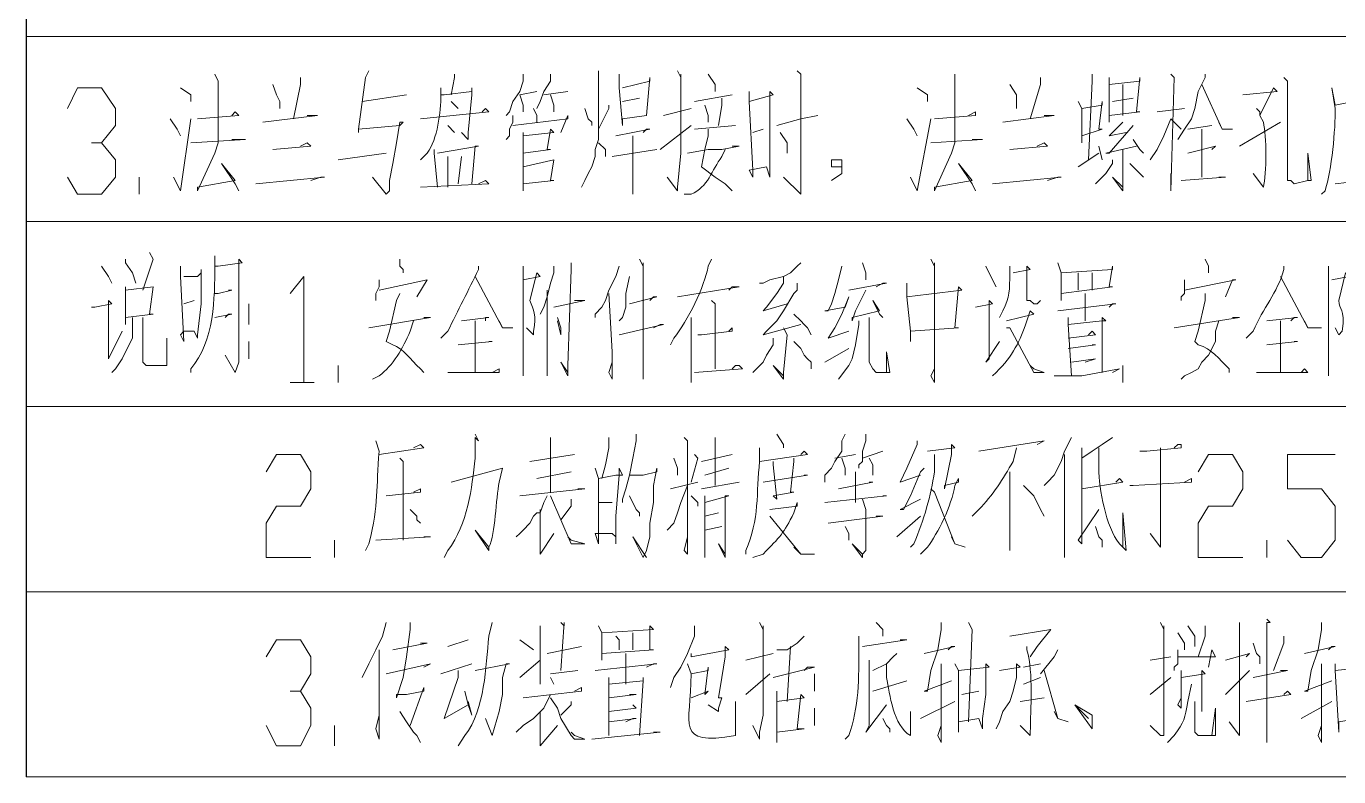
# Model space of a CAD drawing. Header units: millimetres. Extents: x 1435 to 2259, y 1083 to 2249.
# Drawn here: x 2074.3 to 2143.3, y 1760.5 to 1800 of the extents above; entities that cross this region are included whole.
import ezdxf

# ---------------------------------------------------------------- set-up
doc = ezdxf.new("R2010")
doc.units = ezdxf.units.MM
doc.layers.add('1', color=7, linetype='Continuous')

msp = doc.modelspace()

# ---------------------------------------------------------------- linework, layer by layer
at = {"layer": '1', "color": 0, "lineweight": 25}
msp.add_lwpolyline([(2240.665, 1828.579), (2240.665, 2230.699), (2074.345, 2230.699), (2074.345, 1760.539)], dxfattribs=at)
at = {"layer": '1', "color": 0, "lineweight": 9}
for points in [[(2240.665, 1799.419), (2074.345, 1799.419)], [(2084.245, 1797.439), (2084.425, 1797.079), (2084.425, 1793.839), (2084.245, 1793.299), (2083.345, 1791.319), (2083.345, 1791.499), (2085.325, 1791.859), (2084.605, 1792.759), (2085.325, 1791.679), (2085.505, 1791.319)], [(2092.345, 1797.619), (2092.165, 1797.259), (2091.805, 1794.559), (2091.805, 1794.379), (2091.805, 1794.559), (2093.965, 1794.739), (2094.145, 1794.919), (2093.965, 1794.919), (2093.785, 1793.839), (2093.605, 1792.759), (2093.425, 1791.859), (2093.425, 1791.319), (2093.245, 1791.139), (2092.525, 1792.039), (2093.245, 1791.139)], [(2096.845, 1797.439), (2096.845, 1797.259), (2096.665, 1796.359)], [(2100.445, 1797.439), (2100.445, 1797.079), (2100.265, 1796.539), (2099.905, 1795.999), (2099.905, 1795.999), (2099.725, 1795.459), (2099.545, 1795.279)], [(2101.885, 1797.439), (2101.885, 1797.079), (2101.525, 1796.539), (2101.345, 1795.999), (2101.165, 1795.639)], [(2104.405, 1797.619), (2104.405, 1797.259), (2104.405, 1797.079), (2104.405, 1794.919), (2104.405, 1794.379), (2104.405, 1794.019), (2104.225, 1793.479), (2104.225, 1793.119), (2104.045, 1792.579), (2103.865, 1792.219), (2103.685, 1791.859), (2103.505, 1791.499)], [(2105.485, 1797.439), (2105.485, 1796.719), (2105.665, 1794.739), (2105.665, 1795.099), (2106.925, 1795.279), (2106.925, 1795.279), (2107.105, 1797.259), (2107.105, 1797.079), (2105.665, 1796.719)], [(2108.545, 1797.619), (2108.725, 1797.259), (2108.725, 1797.439), (2108.725, 1793.299), (2108.545, 1791.499), (2108.545, 1791.319), (2108.005, 1792.039), (2108.545, 1791.319)], [(2110.165, 1797.439), (2110.525, 1796.899), (2110.525, 1796.539)], [(2114.845, 1797.619), (2115.025, 1797.439), (2115.025, 1791.499), (2115.025, 1791.139), (2114.125, 1792.039), (2115.025, 1791.139)], [(2123.125, 1797.439), (2123.125, 1797.079), (2123.125, 1793.839), (2122.945, 1793.299), (2122.045, 1791.319), (2122.045, 1791.499), (2124.025, 1791.859), (2123.305, 1792.759), (2124.025, 1791.679), (2124.205, 1791.319)], [(2130.325, 1797.439), (2130.325, 1797.079), (2130.145, 1792.939)], [(2134.465, 1797.439), (2134.645, 1797.259), (2134.645, 1797.259), (2134.465, 1791.319), (2134.465, 1791.679), (2134.465, 1792.219)], [(2136.265, 1797.439), (2136.265, 1797.259), (2135.905, 1796.539), (2135.725, 1795.639), (2135.545, 1795.099), (2135.185, 1794.559), (2134.825, 1794.019)], [(2076.505, 1795.639), (2077.045, 1796.719), (2078.305, 1796.719), (2079.025, 1795.639), (2079.025, 1794.739), (2078.305, 1793.839), (2077.765, 1793.839)], [(2082.445, 1796.719), (2082.985, 1796.359), (2082.985, 1795.999)], [(2087.305, 1796.899), (2087.485, 1796.359), (2087.665, 1795.999), (2087.665, 1795.639)], [(2088.745, 1797.259), (2088.745, 1796.899), (2088.385, 1795.099)], [(2096.125, 1796.359), (2096.305, 1796.359), (2097.745, 1796.539), (2097.745, 1796.719), (2097.745, 1796.359), (2097.565, 1794.379), (2097.565, 1794.019), (2097.205, 1794.379)], [(2121.145, 1796.719), (2121.685, 1796.359), (2121.685, 1795.999)], [(2126.005, 1796.899), (2126.365, 1796.359), (2126.365, 1795.999), (2126.365, 1795.639)], [(2127.625, 1797.259), (2127.625, 1796.899), (2127.085, 1795.099)], [(2131.225, 1797.259), (2131.225, 1796.899), (2131.225, 1794.919), (2131.225, 1795.279), (2132.845, 1795.459), (2132.665, 1795.459), (2132.845, 1797.259), (2132.845, 1797.079), (2131.225, 1796.899)], [(2131.945, 1796.899), (2131.945, 1795.279)], [(2136.085, 1796.899), (2137.165, 1794.559), (2137.705, 1794.559), (2137.165, 1794.559), (2136.985, 1794.919)], [(2138.245, 1796.359), (2140.045, 1796.539), (2139.865, 1796.719), (2139.145, 1795.279), (2139.145, 1795.459), (2138.965, 1795.639)], [(2140.405, 1797.259), (2140.585, 1797.079), (2140.585, 1797.079), (2140.585, 1792.579), (2140.585, 1792.039), (2140.585, 1791.859), (2140.765, 1791.859), (2140.945, 1791.679), (2141.665, 1791.859), (2141.665, 1791.859), (2141.845, 1791.859), (2141.665, 1793.299), (2141.665, 1791.859)], [(2094.325, 1796.359), (2091.985, 1795.999)], [(2096.665, 1795.999), (2097.025, 1795.639)], [(2100.265, 1796.359), (2101.165, 1796.539)], [(2100.265, 1796.359), (2100.445, 1795.819), (2100.445, 1795.459)], [(2101.525, 1796.359), (2102.785, 1796.539)], [(2101.885, 1796.359), (2102.065, 1795.819), (2102.065, 1795.459)], [(2105.665, 1795.999), (2106.565, 1796.179)], [(2109.445, 1795.999), (2111.425, 1796.359)], [(2110.885, 1796.179), (2110.885, 1795.819), (2110.705, 1794.739)], [(2112.325, 1796.539), (2112.325, 1795.999), (2112.505, 1792.399), (2112.505, 1792.039), (2112.325, 1792.399), (2113.225, 1792.579), (2113.405, 1792.039), (2113.405, 1796.539), (2113.585, 1796.359), (2112.325, 1795.999)], [(2129.605, 1795.999), (2129.785, 1795.639), (2129.785, 1793.839), (2129.785, 1794.199), (2130.865, 1794.559), (2130.685, 1794.559), (2130.865, 1795.999), (2130.865, 1795.819), (2129.785, 1795.639)], [(2131.405, 1795.999), (2132.485, 1796.179)], [(2083.345, 1795.099), (2085.505, 1795.279), (2085.325, 1795.459), (2085.145, 1795.279)], [(2086.765, 1794.919), (2089.645, 1795.279), (2089.465, 1795.279), (2089.105, 1795.279)], [(2095.045, 1795.099), (2098.645, 1795.459), (2098.465, 1795.639), (2098.285, 1795.459)], [(2099.905, 1795.279), (2099.905, 1794.919), (2099.725, 1794.559), (2099.725, 1794.379), (2099.725, 1794.199), (2099.545, 1794.019)], [(2099.905, 1794.739), (2102.785, 1795.099), (2102.785, 1795.279), (2102.425, 1794.379)], [(2100.985, 1795.639), (2101.165, 1795.279), (2101.165, 1794.919)], [(2103.685, 1795.639), (2103.865, 1795.099), (2104.045, 1794.919), (2104.045, 1794.739)], [(2104.945, 1795.819), (2104.945, 1795.639), (2104.405, 1794.559)], [(2107.825, 1795.279), (2109.265, 1795.639)], [(2109.985, 1795.819), (2110.165, 1795.279), (2110.165, 1794.919)], [(2113.765, 1794.739), (2115.025, 1795.099), (2115.925, 1795.279)], [(2122.045, 1795.099), (2124.205, 1795.279), (2124.205, 1795.459), (2123.845, 1795.279)], [(2125.645, 1794.919), (2128.345, 1795.279), (2128.165, 1795.279), (2127.805, 1795.279)], [(2133.745, 1795.459), (2135.185, 1795.639)], [(2081.905, 1795.099), (2082.265, 1794.559), (2082.445, 1794.199)], [(2082.085, 1792.039), (2082.445, 1791.319), (2082.985, 1795.099)], [(2096.485, 1794.739), (2096.845, 1794.379)], [(2100.445, 1794.199), (2102.065, 1794.379), (2101.885, 1794.559), (2101.705, 1793.479), (2101.885, 1793.479), (2100.445, 1793.299)], [(2105.305, 1794.199), (2107.105, 1794.559), (2106.925, 1794.559), (2106.745, 1794.379)], [(2107.645, 1793.479), (2109.265, 1794.739)], [(2109.445, 1794.559), (2111.605, 1794.739)], [(2110.165, 1794.559), (2110.165, 1794.199), (2109.985, 1793.479), (2109.805, 1792.579), (2110.525, 1792.039), (2111.065, 1791.679), (2111.425, 1791.319)], [(2112.505, 1794.379), (2113.045, 1794.559)], [(2120.605, 1795.099), (2120.965, 1794.559), (2121.145, 1794.199)], [(2120.785, 1792.039), (2121.145, 1791.319), (2121.865, 1795.099)], [(2132.485, 1794.739), (2131.225, 1793.299), (2131.045, 1793.299), (2132.665, 1793.659)], [(2131.945, 1794.919), (2131.225, 1794.199), (2131.225, 1794.199), (2132.125, 1794.379)], [(2135.005, 1794.559), (2134.465, 1795.099), (2134.105, 1794.199), (2133.745, 1793.479), (2133.385, 1792.939)], [(2136.625, 1794.739), (2135.365, 1794.559)], [(2136.085, 1794.559), (2136.085, 1792.039)], [(2138.065, 1793.659), (2140.225, 1794.919)], [(2078.305, 1793.839), (2079.025, 1792.939), (2079.025, 1792.039), (2078.305, 1791.139), (2077.045, 1791.139), (2076.505, 1792.039)], [(2082.985, 1793.839), (2085.865, 1794.019), (2085.685, 1794.019), (2085.145, 1794.019)], [(2087.305, 1793.479), (2087.305, 1793.479), (2089.285, 1793.659), (2089.105, 1793.839), (2088.745, 1793.659)], [(2100.445, 1794.379), (2100.445, 1794.199), (2100.445, 1792.939), (2100.445, 1791.319), (2100.445, 1792.039)], [(2104.405, 1793.839), (2104.765, 1793.479), (2104.765, 1793.119)], [(2106.205, 1794.199), (2106.205, 1791.139), (2106.205, 1792.039)], [(2113.945, 1794.379), (2114.305, 1793.839), (2114.305, 1793.299)], [(2121.865, 1793.839), (2124.565, 1794.019), (2124.385, 1794.019), (2124.025, 1794.019)], [(2126.005, 1793.479), (2126.005, 1793.479), (2127.985, 1793.659), (2127.805, 1793.839), (2127.445, 1793.659)], [(2132.485, 1794.019), (2132.845, 1793.479), (2133.025, 1793.299)], [(2090.725, 1792.939), (2093.245, 1793.299)], [(2095.765, 1793.479), (2095.765, 1793.299), (2095.945, 1791.499)], [(2095.945, 1793.299), (2098.105, 1793.659), (2097.925, 1793.659), (2097.745, 1791.679)], [(2105.125, 1793.119), (2107.465, 1793.479)], [(2109.085, 1793.299), (2110.165, 1793.479), (2110.885, 1793.479), (2111.785, 1793.659), (2111.785, 1793.659), (2111.425, 1793.659)], [(2129.605, 1792.579), (2130.685, 1793.299)], [(2130.685, 1793.659), (2130.865, 1792.939)], [(2131.945, 1793.479), (2131.945, 1791.679), (2131.945, 1791.319), (2131.405, 1792.039), (2131.945, 1791.499)], [(2135.365, 1793.299), (2136.805, 1793.659), (2136.805, 1793.659), (2136.625, 1793.479)], [(2096.485, 1793.119), (2096.485, 1791.499)], [(2097.205, 1793.119), (2097.025, 1791.679)], [(2100.445, 1792.579), (2102.065, 1792.939), (2102.065, 1792.939), (2101.885, 1791.859), (2102.065, 1791.859), (2100.445, 1791.679)], [(2117.185, 1792.579), (2116.645, 1792.579), (2116.645, 1792.939), (2117.185, 1792.939), (2117.185, 1792.219), (2116.645, 1791.859)], [(2131.405, 1792.939), (2131.405, 1792.759), (2131.045, 1792.219), (2130.505, 1791.679)], [(2132.305, 1792.759), (2132.845, 1792.219), (2133.025, 1792.039)], [(2080.285, 1791.139), (2080.285, 1792.039)], [(2086.405, 1791.679), (2090.005, 1792.039), (2089.825, 1792.039), (2089.285, 1791.859)], [(2095.045, 1791.499), (2098.645, 1791.679), (2098.465, 1791.859), (2098.105, 1791.679)], [(2125.105, 1791.679), (2128.705, 1792.039), (2128.525, 1792.039), (2127.985, 1791.859)], [(2135.005, 1791.859), (2137.345, 1792.039), (2137.165, 1792.039), (2136.985, 1792.039)], [(2143.105, 1791.679), (2146.165, 1792.039), (2145.985, 1792.039), (2145.625, 1792.039)], [(2240.665, 1789.699), (2074.345, 1789.699)], [(2079.565, 1787.719), (2079.565, 1787.539), (2079.925, 1786.999), (2080.105, 1786.459)], [(2080.825, 1788.079), (2081.005, 1787.719), (2080.465, 1786.099)], [(2084.245, 1787.359), (2084.425, 1787.359), (2085.685, 1787.539), (2085.505, 1787.719), (2085.505, 1782.319), (2085.325, 1781.779), (2084.785, 1782.679)], [(2093.965, 1787.719), (2093.965, 1787.359), (2094.145, 1787.179), (2094.145, 1786.999)], [(2106.565, 1787.719), (2106.745, 1787.359), (2106.745, 1787.539), (2106.745, 1781.419), (2106.745, 1782.679)], [(2121.865, 1787.719), (2122.045, 1787.359), (2122.045, 1787.539), (2122.045, 1781.239), (2121.865, 1781.599), (2122.045, 1781.959)], [(2136.265, 1787.719), (2136.445, 1787.359), (2136.445, 1787.179), (2136.445, 1786.999)], [(2078.305, 1787.359), (2078.665, 1786.819), (2078.845, 1786.459), (2078.665, 1786.819)], [(2082.445, 1787.359), (2082.445, 1786.819), (2082.625, 1783.399), (2082.445, 1783.759), (2082.625, 1783.939), (2083.165, 1783.939), (2083.345, 1783.579), (2083.345, 1783.759), (2083.525, 1785.379), (2083.525, 1787.179), (2083.525, 1786.999), (2083.345, 1786.819), (2082.625, 1786.819)], [(2100.445, 1787.359), (2100.445, 1786.819), (2100.445, 1781.599), (2100.445, 1782.139), (2100.445, 1782.499)], [(2102.065, 1787.359), (2102.065, 1786.999), (2101.885, 1786.459), (2101.705, 1785.739), (2101.525, 1785.199), (2101.345, 1784.839)], [(2102.965, 1787.539), (2102.965, 1787.179), (2102.785, 1782.139), (2102.785, 1781.779), (2102.785, 1781.599), (2102.425, 1782.319), (2102.785, 1781.779)], [(2105.485, 1787.359), (2105.305, 1786.819), (2104.945, 1786.099), (2104.765, 1785.559), (2104.585, 1785.199), (2104.225, 1784.839), (2104.225, 1784.659)], [(2115.025, 1787.539), (2114.845, 1787.359), (2114.485, 1786.999), (2114.125, 1786.819), (2113.405, 1786.639), (2113.045, 1786.459), (2112.865, 1786.459)], [(2117.185, 1787.359), (2117.005, 1786.639), (2116.825, 1785.919), (2116.645, 1785.379), (2116.465, 1785.019), (2116.285, 1785.019), (2117.365, 1785.199), (2117.545, 1785.739), (2117.185, 1784.839), (2116.825, 1784.119), (2116.465, 1783.579), (2116.465, 1783.579), (2117.545, 1783.939)], [(2118.265, 1787.539), (2118.445, 1786.999), (2118.445, 1786.639)], [(2124.745, 1787.359), (2125.105, 1786.639), (2125.285, 1786.279)], [(2126.185, 1786.999), (2127.085, 1787.179), (2126.905, 1787.359), (2126.905, 1786.819), (2126.905, 1785.739), (2126.905, 1785.559), (2127.085, 1785.559), (2127.265, 1785.379), (2127.445, 1785.379), (2127.625, 1785.559), (2127.625, 1785.559)], [(2128.525, 1787.539), (2128.705, 1786.999), (2128.705, 1785.559), (2128.705, 1785.919), (2131.405, 1786.279), (2131.225, 1786.279), (2131.405, 1787.359), (2131.405, 1787.179), (2128.705, 1786.999)], [(2129.605, 1786.999), (2129.605, 1786.639), (2129.605, 1786.099)], [(2130.325, 1786.999), (2130.325, 1786.819), (2130.325, 1786.099)], [(2142.745, 1787.359), (2142.745, 1786.819), (2142.745, 1781.599), (2142.745, 1782.139), (2142.745, 1782.499)], [(2079.565, 1786.279), (2079.565, 1786.099), (2079.565, 1784.299), (2079.565, 1784.659), (2081.005, 1784.839), (2080.825, 1784.839), (2081.005, 1786.279), (2081.005, 1786.279), (2079.565, 1786.099)], [(2088.205, 1785.919), (2088.925, 1786.819), (2088.925, 1781.239)], [(2092.885, 1786.639), (2092.885, 1786.279), (2092.705, 1785.919), (2092.705, 1785.739), (2092.705, 1785.559)], [(2092.885, 1786.099), (2095.405, 1786.639), (2095.405, 1786.639), (2094.865, 1785.739)], [(2097.925, 1786.819), (2099.365, 1784.119), (2099.905, 1784.119), (2099.365, 1784.119), (2099.185, 1784.479)], [(2106.025, 1786.819), (2105.845, 1785.919), (2105.845, 1785.199), (2105.665, 1784.659), (2105.485, 1784.479)], [(2108.545, 1785.739), (2111.785, 1786.279), (2111.425, 1786.279), (2111.245, 1786.099)], [(2114.125, 1786.819), (2114.125, 1786.459), (2113.765, 1785.919), (2113.225, 1785.199), (2113.045, 1785.019), (2114.305, 1785.379)], [(2114.845, 1786.459), (2114.845, 1786.099), (2114.665, 1785.919), (2114.125, 1785.019), (2113.765, 1784.479), (2113.225, 1783.939), (2113.045, 1783.759), (2115.025, 1784.299)], [(2117.545, 1786.099), (2119.525, 1786.459), (2119.345, 1786.459), (2118.985, 1786.279)], [(2120.605, 1786.459), (2120.605, 1785.739), (2120.785, 1783.939), (2120.785, 1783.399)], [(2120.605, 1785.739), (2123.485, 1786.099), (2123.305, 1786.279), (2123.125, 1784.119), (2123.305, 1784.119), (2120.785, 1783.939)], [(2135.185, 1786.639), (2135.185, 1786.279), (2135.185, 1785.919), (2135.005, 1785.739), (2135.005, 1785.559)], [(2135.185, 1786.099), (2137.885, 1786.639), (2137.705, 1786.639), (2137.345, 1785.739)], [(2140.225, 1786.819), (2141.665, 1784.119), (2142.385, 1784.119), (2141.665, 1784.119), (2141.485, 1784.479)], [(2077.765, 1785.199), (2077.945, 1785.199), (2078.845, 1785.379), (2078.665, 1785.559), (2078.665, 1782.499), (2078.665, 1782.499), (2079.385, 1783.939)], [(2082.625, 1785.379), (2083.165, 1785.559)], [(2084.245, 1785.919), (2084.425, 1785.919), (2085.145, 1786.099), (2085.145, 1786.099), (2084.965, 1786.099)], [(2101.705, 1786.099), (2101.705, 1781.599), (2101.705, 1781.959), (2101.705, 1782.319)], [(2102.065, 1785.199), (2103.685, 1785.559), (2103.505, 1785.559), (2103.145, 1785.559)], [(2104.945, 1785.919), (2105.125, 1782.859), (2105.125, 1781.419), (2104.945, 1781.779), (2105.125, 1782.319)], [(2106.025, 1785.379), (2107.465, 1785.739), (2107.285, 1785.739), (2107.105, 1785.559)], [(2110.345, 1785.559), (2110.525, 1785.379), (2110.525, 1781.959)], [(2118.445, 1786.099), (2117.905, 1785.019), (2117.725, 1784.479), (2117.725, 1784.659), (2119.165, 1785.019), (2118.805, 1785.559), (2119.165, 1784.839), (2119.345, 1784.659)], [(2124.205, 1785.199), (2125.105, 1785.379), (2124.925, 1785.559), (2124.925, 1785.199), (2124.925, 1782.499), (2124.745, 1782.319), (2125.465, 1783.399)], [(2129.965, 1785.919), (2129.965, 1785.559), (2129.965, 1784.479)], [(2086.045, 1785.379), (2086.045, 1784.299)], [(2128.525, 1785.019), (2131.585, 1785.379), (2131.405, 1785.379), (2131.225, 1785.199)], [(2079.925, 1784.659), (2079.925, 1784.119), (2079.925, 1783.579), (2079.565, 1782.859), (2079.385, 1782.499), (2079.025, 1781.959), (2078.845, 1781.779)], [(2080.465, 1784.659), (2080.465, 1784.299), (2080.465, 1782.679), (2080.465, 1782.319), (2080.645, 1782.139), (2080.825, 1782.139), (2081.725, 1782.139), (2081.725, 1783.579)], [(2084.245, 1784.659), (2084.245, 1784.659), (2085.145, 1784.839), (2084.965, 1784.839), (2084.785, 1784.659)], [(2092.345, 1784.119), (2095.585, 1784.659), (2095.585, 1784.659), (2095.225, 1784.659)], [(2097.205, 1784.479), (2098.645, 1784.659), (2098.465, 1784.659), (2098.465, 1784.479)], [(2097.925, 1784.479), (2097.925, 1781.779)], [(2102.245, 1784.659), (2102.425, 1784.119), (2102.425, 1783.759), (2102.245, 1784.479)], [(2105.485, 1783.759), (2107.825, 1784.299), (2107.645, 1784.299), (2107.285, 1784.119)], [(2109.265, 1784.659), (2109.265, 1781.959), (2109.265, 1781.419), (2109.265, 1781.239), (2109.265, 1781.599), (2109.265, 1782.139)], [(2114.665, 1784.839), (2115.025, 1784.479), (2115.205, 1784.299), (2115.385, 1784.119), (2115.565, 1783.759)], [(2118.085, 1784.479), (2118.085, 1784.299), (2117.905, 1783.219), (2117.725, 1782.499), (2117.545, 1782.139), (2117.005, 1781.419)], [(2118.625, 1784.659), (2118.625, 1784.479), (2118.625, 1783.219), (2118.625, 1782.319), (2118.805, 1781.959), (2118.985, 1781.779), (2119.525, 1781.779), (2119.705, 1781.779), (2119.525, 1782.859), (2119.525, 1781.779)], [(2129.245, 1781.599), (2129.065, 1784.299), (2129.065, 1784.659), (2129.065, 1784.299), (2130.865, 1784.479), (2130.865, 1784.659), (2131.045, 1784.479), (2130.865, 1784.479), (2130.865, 1781.779)], [(2134.645, 1784.119), (2138.065, 1784.659), (2137.885, 1784.659), (2137.705, 1784.659)], [(2136.985, 1784.479), (2136.805, 1783.939), (2136.805, 1783.399), (2136.445, 1782.679), (2136.085, 1782.319), (2135.905, 1781.959), (2135.545, 1781.779), (2135.185, 1781.599), (2135.005, 1781.419)], [(2139.505, 1784.479), (2141.125, 1784.659), (2140.945, 1784.659), (2140.765, 1784.479)], [(2140.225, 1784.479), (2140.225, 1781.779)], [(2109.625, 1783.759), (2109.805, 1783.759), (2111.425, 1783.939), (2111.425, 1784.119), (2111.245, 1783.939)], [(2113.585, 1783.579), (2113.585, 1783.219), (2113.225, 1782.679), (2113.045, 1782.319), (2112.505, 1781.779)], [(2114.125, 1784.119), (2114.305, 1783.759), (2114.125, 1781.779), (2114.125, 1781.419), (2114.125, 1781.419), (2113.585, 1782.139), (2114.125, 1781.599)], [(2125.825, 1784.119), (2126.005, 1784.119), (2127.265, 1781.779), (2127.805, 1781.779), (2127.265, 1781.959), (2127.085, 1782.139)], [(2129.065, 1783.579), (2130.505, 1783.759), (2130.325, 1783.939), (2130.145, 1783.759)], [(2086.045, 1783.399), (2086.045, 1782.499)], [(2097.025, 1783.219), (2098.825, 1783.399), (2098.645, 1783.399), (2098.645, 1783.399)], [(2114.665, 1783.399), (2115.025, 1783.039), (2115.205, 1782.679), (2115.385, 1782.499), (2115.565, 1782.319), (2115.565, 1781.959)], [(2116.285, 1782.319), (2117.545, 1783.039)], [(2129.065, 1783.039), (2130.505, 1783.219), (2130.325, 1783.219)], [(2139.505, 1783.219), (2141.125, 1783.399), (2141.125, 1783.399), (2140.945, 1783.399)], [(2090.725, 1781.239), (2090.725, 1782.139)], [(2109.445, 1781.779), (2111.965, 1781.959), (2111.785, 1782.139), (2111.605, 1782.139), (2111.425, 1781.959)], [(2129.245, 1782.319), (2130.505, 1782.499), (2130.505, 1782.499), (2129.965, 1782.319)], [(2131.945, 1781.239), (2131.945, 1782.139)], [(2096.485, 1781.779), (2099.185, 1781.779), (2099.185, 1781.959), (2098.825, 1781.779)], [(2131.405, 1781.779), (2131.765, 1781.959), (2131.765, 1781.959), (2129.785, 1781.599), (2128.345, 1781.599)], [(2138.965, 1781.779), (2141.665, 1781.779), (2141.485, 1781.959), (2141.305, 1781.779)], [(2088.205, 1781.239), (2089.465, 1781.239)], [(2240.665, 1779.979), (2074.345, 1779.979)], [(2092.885, 1777.459), (2095.225, 1777.819), (2095.045, 1777.999), (2094.685, 1777.819)], [(2101.885, 1778.359), (2101.885, 1778.179), (2101.885, 1775.479)], [(2104.945, 1778.359), (2104.945, 1777.819), (2104.765, 1776.919), (2104.585, 1776.199)], [(2106.385, 1778.539), (2106.385, 1778.179), (2106.205, 1777.279), (2106.025, 1776.379), (2105.845, 1775.659), (2105.665, 1775.119), (2105.665, 1774.939)], [(2108.905, 1778.359), (2109.085, 1778.179), (2109.085, 1778.179), (2109.085, 1772.239), (2108.905, 1772.419), (2109.085, 1773.139)], [(2110.525, 1778.359), (2110.525, 1775.839)], [(2113.765, 1778.539), (2114.125, 1777.999), (2114.125, 1777.819)], [(2117.365, 1778.539), (2117.185, 1778.179), (2117.185, 1777.639), (2116.825, 1777.099), (2116.645, 1776.739), (2116.285, 1776.379), (2116.285, 1776.019)], [(2118.445, 1778.539), (2118.445, 1778.179), (2118.265, 1777.639), (2118.265, 1777.099), (2118.085, 1776.919), (2118.085, 1776.739)], [(2121.145, 1778.179), (2121.145, 1777.999), (2120.605, 1776.739), (2120.245, 1776.019), (2120.245, 1776.019), (2121.325, 1776.379)], [(2124.385, 1777.639), (2127.805, 1778.179), (2127.805, 1778.179), (2127.445, 1777.999)], [(2129.245, 1778.359), (2128.885, 1777.639), (2128.705, 1777.099), (2128.345, 1776.379), (2127.985, 1776.019), (2127.805, 1775.839)], [(2131.405, 1778.359), (2130.865, 1777.999), (2130.325, 1777.639), (2129.785, 1777.279), (2129.785, 1777.819), (2129.785, 1777.459), (2129.785, 1772.779), (2129.605, 1772.959), (2130.685, 1774.579)], [(2132.845, 1777.639), (2133.025, 1777.639), (2133.025, 1777.639), (2133.205, 1777.639), (2135.005, 1777.819), (2135.005, 1777.999), (2134.825, 1777.999), (2134.645, 1777.819)], [(2086.945, 1776.559), (2087.485, 1777.459), (2088.745, 1777.459), (2089.285, 1776.559), (2089.285, 1775.659), (2088.745, 1774.759), (2087.485, 1774.759), (2086.945, 1773.859), (2086.945, 1772.059), (2089.285, 1772.059)], [(2093.965, 1777.279), (2094.145, 1777.099), (2094.145, 1777.099), (2094.145, 1772.959)], [(2100.805, 1777.099), (2103.145, 1777.459)], [(2108.365, 1777.279), (2108.545, 1776.739), (2108.545, 1776.379)], [(2109.445, 1777.459), (2109.625, 1777.279), (2109.265, 1776.019)], [(2111.425, 1777.459), (2109.805, 1777.099)], [(2112.865, 1777.099), (2115.385, 1777.459), (2115.205, 1777.639), (2115.025, 1777.459)], [(2113.585, 1777.099), (2113.585, 1776.919), (2113.765, 1775.119), (2113.585, 1775.299), (2114.665, 1775.479), (2114.485, 1775.479), (2114.665, 1777.099), (2114.665, 1777.279)], [(2116.825, 1777.279), (2117.905, 1777.459)], [(2117.185, 1777.279), (2117.365, 1776.739), (2117.365, 1776.379)], [(2118.265, 1777.279), (2119.345, 1777.639)], [(2118.625, 1777.279), (2118.805, 1776.919), (2118.805, 1776.739), (2118.805, 1776.379)], [(2128.885, 1777.459), (2128.885, 1772.059), (2128.885, 1772.419), (2128.885, 1773.499)], [(2133.925, 1777.819), (2133.925, 1772.959), (2133.925, 1772.599), (2133.385, 1773.319), (2133.925, 1772.599), (2133.925, 1772.779)], [(2135.905, 1776.559), (2136.445, 1777.459), (2137.705, 1777.459), (2138.245, 1776.559), (2138.245, 1775.659), (2137.705, 1774.759), (2136.445, 1774.759), (2135.905, 1773.859), (2135.905, 1772.059), (2138.245, 1772.059)], [(2140.585, 1772.959), (2141.305, 1772.059), (2142.385, 1772.059), (2143.105, 1772.959), (2143.105, 1774.759), (2142.385, 1775.659), (2140.585, 1775.659), (2140.585, 1777.459), (2143.105, 1777.459)], [(2104.225, 1776.739), (2104.405, 1776.199), (2104.405, 1772.779), (2104.225, 1773.319), (2105.125, 1773.319), (2105.305, 1773.139), (2105.305, 1772.779), (2105.305, 1774.219), (2105.485, 1776.379), (2105.485, 1776.739), (2105.665, 1776.379), (2105.305, 1776.379), (2104.405, 1776.199)], [(2106.025, 1776.379), (2106.745, 1776.379), (2106.745, 1776.379), (2107.465, 1776.559), (2107.465, 1776.559), (2107.465, 1776.739), (2107.285, 1775.839), (2107.285, 1774.939), (2107.105, 1773.859), (2107.105, 1773.139), (2106.925, 1772.419), (2106.745, 1772.059), (2106.205, 1773.139), (2106.925, 1772.059)], [(2111.245, 1776.739), (2109.985, 1776.379)], [(2121.505, 1776.739), (2121.325, 1776.559), (2120.785, 1775.299), (2120.425, 1774.579), (2120.245, 1774.579), (2121.325, 1775.119)], [(2101.165, 1776.199), (2102.965, 1776.559)], [(2109.625, 1776.019), (2108.185, 1775.659)], [(2109.805, 1775.659), (2111.785, 1776.019)], [(2113.045, 1776.019), (2115.385, 1776.379), (2115.385, 1776.379), (2115.205, 1776.379)], [(2117.005, 1775.659), (2118.805, 1776.019), (2118.625, 1776.019)], [(2117.905, 1776.559), (2117.905, 1776.379), (2117.905, 1774.939)], [(2126.005, 1776.559), (2126.005, 1776.199), (2126.005, 1772.599), (2126.005, 1772.419), (2126.005, 1772.779), (2126.005, 1773.139)], [(2129.785, 1775.659), (2131.945, 1776.019), (2131.765, 1776.199), (2131.585, 1776.019)], [(2132.305, 1775.839), (2132.305, 1775.839), (2132.485, 1775.839), (2135.545, 1776.019), (2135.545, 1776.199), (2135.185, 1776.019)], [(2093.245, 1775.299), (2095.045, 1775.479), (2095.045, 1775.659), (2094.685, 1775.479)], [(2101.705, 1775.299), (2101.525, 1774.939), (2101.345, 1774.399), (2101.165, 1774.399), (2100.985, 1774.219), (2100.805, 1773.859), (2100.445, 1773.499), (2100.265, 1773.319), (2100.085, 1773.139)], [(2100.265, 1775.299), (2103.685, 1775.659), (2103.505, 1775.659), (2103.325, 1775.659)], [(2101.885, 1775.299), (2102.965, 1772.779), (2103.685, 1772.779), (2102.965, 1772.959), (2102.785, 1773.139)], [(2106.025, 1775.299), (2106.385, 1774.579), (2106.565, 1774.399), (2106.565, 1774.219)], [(2109.085, 1775.839), (2108.725, 1774.939), (2108.545, 1774.399), (2108.365, 1773.859), (2108.005, 1773.499)], [(2109.265, 1775.299), (2109.625, 1774.939), (2109.625, 1774.759)], [(2109.985, 1775.299), (2109.985, 1774.939), (2109.985, 1772.059), (2109.985, 1772.419), (2109.985, 1772.959)], [(2109.985, 1774.939), (2111.245, 1775.299), (2111.065, 1775.299), (2111.065, 1772.239), (2111.065, 1772.059), (2110.705, 1772.779), (2111.065, 1772.239), (2111.065, 1772.419)], [(2116.285, 1774.939), (2119.525, 1775.299), (2119.525, 1775.299), (2119.345, 1775.299)], [(2121.865, 1775.659), (2122.045, 1775.479), (2123.125, 1772.779), (2123.665, 1772.599), (2123.125, 1772.779), (2122.945, 1773.139)], [(2127.805, 1774.219), (2127.625, 1774.579), (2127.265, 1775.299), (2126.725, 1775.839)], [(2094.505, 1774.579), (2094.865, 1774.219), (2094.865, 1774.039), (2095.045, 1773.859)], [(2101.345, 1774.579), (2101.345, 1774.219), (2101.345, 1772.419), (2101.345, 1772.239), (2102.065, 1773.319)], [(2102.965, 1775.119), (2102.965, 1774.759), (2102.425, 1774.039)], [(2104.405, 1774.939), (2105.125, 1774.939)], [(2118.265, 1775.119), (2118.445, 1774.579), (2118.445, 1772.419), (2118.265, 1772.239), (2118.265, 1772.059), (2117.725, 1772.779), (2118.265, 1772.239), (2118.445, 1772.419)], [(2110.705, 1774.399), (2109.985, 1774.219)], [(2113.405, 1774.219), (2113.405, 1774.219), (2115.025, 1772.239), (2115.745, 1772.239), (2115.025, 1772.239), (2114.665, 1772.599)], [(2116.465, 1773.859), (2119.345, 1774.219), (2119.165, 1774.219), (2118.985, 1774.219)], [(2120.065, 1773.139), (2121.325, 1774.219)], [(2092.705, 1772.959), (2095.585, 1773.139), (2095.405, 1773.139), (2095.225, 1773.139)], [(2110.885, 1773.679), (2109.985, 1773.499)], [(2117.365, 1773.679), (2117.545, 1773.319), (2117.545, 1772.959)], [(2130.505, 1773.679), (2130.685, 1773.139), (2130.865, 1772.959), (2130.865, 1772.599)], [(2090.545, 1772.059), (2090.545, 1772.959)], [(2139.505, 1772.059), (2139.505, 1772.959)], [(2240.665, 1770.259), (2074.345, 1770.259)], [(2093.245, 1768.639), (2093.065, 1767.919), (2092.705, 1767.199), (2092.345, 1766.479), (2091.985, 1765.759)], [(2094.505, 1768.639), (2094.505, 1768.279), (2094.325, 1766.839), (2094.145, 1765.759), (2093.785, 1764.679), (2093.785, 1764.859), (2094.325, 1764.859), (2095.225, 1765.039), (2095.225, 1765.219), (2094.505, 1763.239)], [(2101.345, 1768.459), (2101.345, 1768.279), (2101.345, 1768.279), (2101.345, 1765.399)], [(2102.425, 1768.639), (2102.605, 1768.459), (2102.605, 1768.639), (2102.425, 1766.119)], [(2104.405, 1768.459), (2104.585, 1768.099), (2104.585, 1766.659), (2104.585, 1767.019), (2107.285, 1767.199), (2107.105, 1767.199), (2107.105, 1768.459), (2107.285, 1768.279), (2104.585, 1768.099)], [(2109.445, 1768.459), (2109.445, 1767.919), (2109.085, 1767.019), (2108.725, 1766.299), (2108.365, 1765.759), (2108.185, 1765.219)], [(2112.865, 1768.639), (2113.045, 1768.279), (2113.045, 1768.459), (2113.045, 1763.779), (2112.865, 1762.879), (2112.865, 1762.699), (2112.865, 1762.519), (2112.505, 1763.239), (2112.865, 1762.519)], [(2118.985, 1768.639), (2119.345, 1768.279), (2119.345, 1768.099), (2119.345, 1767.919)], [(2122.405, 1768.639), (2122.405, 1768.279), (2122.225, 1767.199), (2121.865, 1766.119), (2121.685, 1765.039), (2121.505, 1765.039), (2122.945, 1765.579)], [(2123.845, 1768.639), (2124.025, 1768.279), (2124.025, 1768.279), (2123.845, 1763.419)], [(2133.925, 1768.639), (2134.105, 1768.279), (2134.105, 1768.459), (2134.105, 1763.059), (2134.105, 1762.699), (2133.925, 1762.699), (2133.385, 1763.239), (2133.925, 1762.699)], [(2135.365, 1768.459), (2135.725, 1767.919), (2135.725, 1767.379)], [(2136.265, 1768.459), (2136.265, 1768.279), (2136.265, 1767.919), (2135.905, 1766.839)], [(2138.065, 1768.639), (2138.065, 1768.459), (2138.065, 1768.459), (2138.065, 1762.879), (2138.065, 1762.699), (2137.525, 1763.419), (2138.065, 1762.699)], [(2139.505, 1768.819), (2139.685, 1768.639), (2139.505, 1768.639), (2139.505, 1762.339), (2139.505, 1762.699), (2139.505, 1763.239)], [(2142.385, 1768.639), (2142.385, 1768.279), (2142.205, 1767.199), (2141.845, 1766.119), (2141.665, 1765.039), (2141.485, 1765.039), (2142.925, 1765.579)], [(2086.945, 1766.839), (2087.485, 1767.739), (2088.745, 1767.739), (2089.285, 1766.839), (2089.285, 1765.939), (2088.745, 1765.039), (2088.205, 1765.039)], [(2096.485, 1767.379), (2097.565, 1767.739)], [(2100.265, 1767.739), (2100.985, 1767.199)], [(2105.305, 1767.919), (2105.485, 1767.739), (2105.485, 1767.199)], [(2106.205, 1768.099), (2106.205, 1767.919), (2106.205, 1767.199)], [(2115.205, 1767.919), (2114.845, 1767.559), (2114.305, 1767.199), (2113.945, 1767.199), (2113.765, 1767.199)], [(2118.265, 1767.379), (2120.605, 1767.739), (2120.425, 1767.739), (2120.245, 1767.739)], [(2126.005, 1767.919), (2128.165, 1768.279), (2128.165, 1768.279), (2127.445, 1767.379), (2127.085, 1766.839)], [(2134.825, 1768.099), (2135.185, 1767.559), (2135.185, 1767.199)], [(2140.405, 1767.919), (2140.405, 1767.559), (2139.865, 1766.119)], [(2092.885, 1767.199), (2092.885, 1762.519), (2092.705, 1763.059), (2092.885, 1763.779)], [(2093.605, 1767.199), (2095.405, 1767.559), (2095.225, 1767.559), (2095.045, 1767.559)], [(2101.705, 1767.019), (2103.505, 1767.379)], [(2105.845, 1767.019), (2105.845, 1766.659), (2105.845, 1765.399)], [(2109.265, 1767.019), (2109.265, 1766.839), (2111.245, 1767.199), (2111.065, 1767.379), (2111.065, 1766.839), (2110.885, 1765.759), (2110.705, 1764.679), (2110.885, 1764.679), (2110.705, 1764.139), (2110.705, 1763.959), (2110.165, 1764.319), (2110.705, 1763.959)], [(2112.145, 1766.659), (2113.585, 1767.019)], [(2114.485, 1767.379), (2114.305, 1764.499)], [(2120.065, 1767.019), (2119.885, 1766.839), (2119.525, 1766.479), (2118.805, 1766.119)], [(2121.505, 1767.019), (2123.125, 1767.379), (2122.945, 1767.379), (2122.765, 1767.199)], [(2128.525, 1767.199), (2128.345, 1766.839), (2127.625, 1765.939)], [(2134.825, 1767.199), (2134.825, 1766.479), (2134.645, 1766.299), (2134.645, 1766.119)], [(2134.825, 1766.839), (2136.805, 1766.839), (2136.625, 1767.199), (2136.445, 1766.299)], [(2137.345, 1766.659), (2138.605, 1767.019), (2138.605, 1767.019), (2138.425, 1766.839)], [(2138.785, 1767.559), (2138.965, 1767.019), (2139.145, 1766.839), (2139.145, 1766.479)], [(2141.485, 1767.019), (2143.105, 1767.379), (2142.925, 1767.379), (2142.745, 1767.199)], [(2093.245, 1765.939), (2095.585, 1766.479), (2095.585, 1766.479), (2095.225, 1766.299)], [(2096.125, 1765.939), (2097.745, 1766.479)], [(2097.925, 1766.119), (2099.725, 1766.479), (2099.545, 1766.479), (2099.365, 1765.759), (2099.365, 1764.859), (2099.185, 1763.959), (2098.825, 1762.699), (2098.825, 1762.699), (2098.465, 1763.599), (2098.825, 1762.699)], [(2100.265, 1765.759), (2101.345, 1766.659)], [(2104.225, 1766.119), (2107.465, 1766.479), (2107.285, 1766.479), (2106.925, 1766.299)], [(2109.265, 1765.939), (2110.165, 1766.119), (2110.165, 1766.299), (2109.985, 1764.859), (2110.165, 1765.039), (2109.265, 1764.679)], [(2113.585, 1765.759), (2115.745, 1766.299), (2115.385, 1766.299), (2115.205, 1766.119)], [(2118.625, 1766.659), (2118.625, 1766.119), (2118.625, 1763.239), (2118.445, 1762.879), (2119.525, 1764.319)], [(2122.405, 1766.479), (2122.405, 1766.299), (2122.405, 1766.299), (2122.405, 1762.339), (2122.225, 1762.699), (2122.405, 1763.239)], [(2123.125, 1766.479), (2123.305, 1766.119), (2123.305, 1762.879), (2123.305, 1763.419), (2124.385, 1763.599), (2124.565, 1763.059), (2124.565, 1763.599), (2124.745, 1764.859), (2124.745, 1766.479), (2124.925, 1766.299), (2123.305, 1766.119)], [(2125.465, 1766.119), (2126.545, 1766.299), (2126.365, 1766.479), (2126.365, 1765.759), (2126.185, 1765.039), (2126.005, 1764.499), (2125.645, 1763.959), (2125.465, 1763.419), (2125.285, 1763.059)], [(2126.725, 1766.299), (2127.625, 1766.479)], [(2133.385, 1766.659), (2134.465, 1766.839)], [(2142.385, 1766.479), (2142.385, 1766.299), (2142.385, 1766.299), (2142.385, 1762.339), (2142.205, 1762.699), (2142.385, 1763.239)], [(2143.105, 1766.479), (2143.105, 1766.119), (2143.285, 1762.879), (2143.285, 1763.419), (2144.365, 1763.599), (2144.545, 1763.059), (2144.545, 1763.599), (2144.545, 1764.859), (2144.725, 1766.479), (2144.725, 1766.299), (2143.105, 1766.119)], [(2097.025, 1766.119), (2097.025, 1765.759), (2096.305, 1763.599), (2096.305, 1763.599), (2097.565, 1764.319), (2097.385, 1765.039), (2097.565, 1764.319), (2097.745, 1763.779), (2097.565, 1764.499)], [(2101.885, 1765.939), (2103.325, 1766.119)], [(2101.885, 1765.759), (2102.065, 1765.399)], [(2104.945, 1762.699), (2104.945, 1765.399), (2104.945, 1765.759), (2104.945, 1765.399), (2106.745, 1765.579), (2106.745, 1765.759), (2106.745, 1765.579), (2106.745, 1765.579), (2106.565, 1762.699)], [(2112.145, 1764.859), (2113.405, 1765.939)], [(2115.745, 1765.939), (2115.745, 1765.039)], [(2120.605, 1765.579), (2118.805, 1765.039)], [(2127.625, 1765.759), (2126.725, 1765.399)], [(2127.805, 1766.119), (2128.525, 1763.599), (2129.065, 1763.419), (2128.525, 1763.599), (2128.345, 1763.959)], [(2133.385, 1764.859), (2134.465, 1765.759)], [(2135.005, 1766.119), (2135.005, 1764.139), (2134.825, 1764.319), (2135.005, 1764.679)], [(2135.005, 1765.759), (2136.265, 1765.939), (2136.085, 1766.119), (2136.085, 1764.319), (2136.085, 1763.959), (2136.085, 1764.319), (2136.085, 1764.499)], [(2137.345, 1764.859), (2138.605, 1766.119)], [(2138.785, 1765.759), (2140.585, 1766.119), (2140.585, 1766.119), (2140.225, 1766.119)], [(2088.745, 1765.039), (2089.285, 1764.139), (2089.285, 1763.239), (2088.745, 1762.159), (2087.485, 1762.159), (2086.945, 1763.239)], [(2100.445, 1764.679), (2103.505, 1765.039), (2103.505, 1765.219), (2103.145, 1765.039)], [(2113.765, 1765.039), (2113.765, 1764.319), (2113.765, 1762.339), (2113.765, 1762.879), (2115.205, 1763.059), (2114.845, 1763.059), (2115.025, 1764.859), (2115.205, 1764.679), (2113.765, 1764.499)], [(2123.485, 1764.859), (2124.385, 1765.039)], [(2138.425, 1764.499), (2140.765, 1764.859), (2140.585, 1765.039), (2140.405, 1764.859)], [(2101.885, 1764.859), (2101.525, 1764.139), (2100.985, 1763.599), (2100.445, 1763.239), (2100.085, 1762.879)], [(2101.885, 1764.679), (2102.245, 1764.139), (2102.425, 1763.599), (2102.965, 1762.699), (2103.145, 1762.519), (2103.685, 1762.519), (2103.145, 1762.699), (2102.965, 1762.879)], [(2102.965, 1764.499), (2102.965, 1764.319), (2102.425, 1763.779)], [(2104.945, 1764.679), (2106.385, 1764.859), (2106.205, 1764.859), (2106.025, 1764.859)], [(2104.945, 1763.959), (2106.385, 1764.139), (2106.205, 1764.319)], [(2121.325, 1763.599), (2123.125, 1764.499)], [(2126.545, 1764.499), (2127.805, 1764.679)], [(2130.145, 1763.599), (2129.425, 1764.319), (2130.325, 1763.059), (2130.325, 1763.779), (2129.425, 1764.319)], [(2135.725, 1764.499), (2135.725, 1764.319), (2135.725, 1764.319), (2135.725, 1762.879), (2135.725, 1762.879), (2135.905, 1762.699), (2136.085, 1762.699), (2136.805, 1762.699), (2136.805, 1762.699), (2136.805, 1764.139), (2136.625, 1762.699)], [(2141.305, 1763.599), (2142.925, 1764.499)], [(2093.965, 1763.959), (2094.325, 1763.419), (2094.685, 1762.879), (2094.865, 1762.699), (2095.045, 1762.339)], [(2101.345, 1763.959), (2101.345, 1763.599), (2101.345, 1762.339), (2101.345, 1762.159), (2102.245, 1763.239)], [(2104.945, 1763.419), (2106.385, 1763.599), (2106.205, 1763.599), (2105.845, 1763.419)], [(2115.745, 1764.139), (2115.745, 1763.239)], [(2119.345, 1763.599), (2119.525, 1763.239), (2119.705, 1763.059), (2119.705, 1762.879)], [(2090.545, 1762.159), (2090.545, 1763.239)], [(2107.285, 1762.879), (2107.465, 1762.879), (2107.645, 1762.879), (2104.045, 1762.519)], [(2240.665, 1760.539), (2074.345, 1760.539)]]:
    msp.add_lwpolyline(points, dxfattribs=at)
for points, knots in [([(2096.125, 1796.719), (2096.125, 1796.719), (2096.125, 1796.359), (2096.125, 1796.359), (2096.125, 1795.459), (2095.945, 1794.019), (2095.405, 1793.299), (2095.405, 1793.299), (2095.045, 1792.939), (2095.045, 1792.939)], [0, 0, 0, 0, 1, 1, 1, 2, 2, 2, 3, 3, 3, 3]), ([(2145.265, 1796.179), (2145.265, 1796.179), (2145.625, 1796.359), (2145.625, 1796.359), (2145.625, 1796.359), (2145.805, 1796.359), (2145.805, 1796.359), (2145.805, 1796.359), (2145.805, 1796.359), (2145.805, 1796.359), (2145.805, 1796.359), (2143.105, 1795.819), (2143.105, 1795.819), (2143.105, 1795.819), (2142.925, 1796.719), (2142.925, 1796.719), (2142.925, 1796.719), (2143.105, 1795.639), (2143.105, 1795.639), (2143.105, 1794.559), (2142.925, 1792.399), (2142.565, 1791.319), (2142.565, 1791.319), (2142.385, 1791.139), (2142.385, 1791.139)], [0, 0, 0, 0, 1, 1, 1, 2, 2, 2, 3, 3, 3, 4, 4, 4, 5, 5, 5, 6, 6, 6, 7, 7, 7, 8, 8, 8, 8]), ([(2139.145, 1795.279), (2139.145, 1795.279), (2139.325, 1794.919), (2139.325, 1794.919), (2139.505, 1794.199), (2139.505, 1792.219), (2139.325, 1791.499), (2139.325, 1791.499), (2139.325, 1791.499), (2139.325, 1791.499), (2139.325, 1791.499), (2138.785, 1792.219), (2138.785, 1792.219), (2138.785, 1792.219), (2139.325, 1791.499), (2139.325, 1791.499)], [0, 0, 0, 0, 1, 1, 1, 2, 2, 2, 3, 3, 3, 4, 4, 4, 5, 5, 5, 5]), ([(2111.065, 1793.479), (2111.065, 1793.479), (2110.885, 1793.119), (2110.885, 1793.119), (2110.345, 1792.399), (2110.165, 1791.499), (2109.265, 1791.139), (2109.265, 1791.139), (2108.905, 1791.139), (2108.905, 1791.139)], [0, 0, 0, 0, 1, 1, 1, 2, 2, 2, 3, 3, 3, 3]), ([(2084.245, 1787.899), (2084.245, 1787.899), (2084.245, 1787.359), (2084.245, 1787.359), (2084.245, 1785.739), (2084.245, 1783.399), (2082.985, 1781.959), (2082.985, 1781.959), (2082.985, 1781.779), (2082.985, 1781.779)], [0, 0, 0, 0, 1, 1, 1, 2, 2, 2, 3, 3, 3, 3]), ([(2110.345, 1787.719), (2110.345, 1787.719), (2110.165, 1787.359), (2110.165, 1787.359), (2109.985, 1786.279), (2109.085, 1784.479), (2108.365, 1783.579), (2108.365, 1783.579), (2108.185, 1783.219), (2108.185, 1783.219)], [0, 0, 0, 0, 1, 1, 1, 2, 2, 2, 3, 3, 3, 3]), ([(2098.105, 1787.359), (2098.105, 1787.359), (2098.105, 1787.179), (2098.105, 1787.179), (2097.565, 1786.099), (2097.025, 1785.019), (2096.485, 1783.939), (2096.485, 1783.939), (2096.125, 1783.579), (2096.125, 1783.579)], [0, 0, 0, 0, 1, 1, 1, 2, 2, 2, 3, 3, 3, 3]), ([(2100.445, 1786.639), (2100.445, 1786.639), (2101.345, 1786.819), (2101.345, 1786.819), (2101.345, 1786.819), (2101.165, 1786.999), (2101.165, 1786.999), (2101.165, 1786.999), (2100.805, 1785.559), (2100.805, 1785.559), (2100.985, 1785.019), (2101.165, 1784.839), (2100.985, 1783.939), (2100.985, 1783.939), (2100.985, 1783.759), (2100.985, 1783.759), (2100.985, 1783.759), (2100.625, 1784.119), (2100.625, 1784.119), (2100.625, 1784.119), (2100.985, 1783.759), (2100.985, 1783.759)], [0, 0, 0, 0, 1, 1, 1, 2, 2, 2, 3, 3, 3, 4, 4, 4, 5, 5, 5, 6, 6, 6, 7, 7, 7, 7]), ([(2126.005, 1787.359), (2126.005, 1787.359), (2126.005, 1786.999), (2126.005, 1786.999), (2126.005, 1786.099), (2126.005, 1785.739), (2125.645, 1785.019), (2125.645, 1785.019), (2125.465, 1784.659), (2125.465, 1784.659)], [0, 0, 0, 0, 1, 1, 1, 2, 2, 2, 3, 3, 3, 3]), ([(2140.405, 1787.359), (2140.405, 1787.359), (2140.405, 1787.179), (2140.405, 1787.179), (2140.045, 1785.919), (2139.325, 1785.199), (2138.785, 1783.939), (2138.785, 1783.939), (2138.425, 1783.579), (2138.425, 1783.579)], [0, 0, 0, 0, 1, 1, 1, 2, 2, 2, 3, 3, 3, 3]), ([(2142.925, 1786.639), (2142.925, 1786.639), (2143.825, 1786.819), (2143.825, 1786.819), (2143.825, 1786.819), (2143.645, 1786.999), (2143.645, 1786.999), (2143.645, 1786.999), (2143.285, 1785.559), (2143.285, 1785.559), (2143.285, 1785.019), (2143.645, 1785.199), (2143.465, 1783.939), (2143.465, 1783.939), (2143.285, 1783.759), (2143.285, 1783.759), (2143.285, 1783.759), (2143.105, 1784.119), (2143.105, 1784.119), (2143.105, 1784.119), (2143.285, 1783.759), (2143.285, 1783.759)], [0, 0, 0, 0, 1, 1, 1, 2, 2, 2, 3, 3, 3, 4, 4, 4, 5, 5, 5, 6, 6, 6, 7, 7, 7, 7]), ([(2093.965, 1785.919), (2093.965, 1785.919), (2093.785, 1785.559), (2093.785, 1785.559), (2093.785, 1785.559), (2093.425, 1783.939), (2093.425, 1783.939), (2093.425, 1783.939), (2093.245, 1783.399), (2093.245, 1783.399), (2093.245, 1783.399), (2093.605, 1783.219), (2093.605, 1783.219), (2094.145, 1783.039), (2094.505, 1782.499), (2095.045, 1781.959), (2095.045, 1781.959), (2095.225, 1781.779), (2095.225, 1781.779)], [0, 0, 0, 0, 1, 1, 1, 2, 2, 2, 3, 3, 3, 4, 4, 4, 5, 5, 5, 6, 6, 6, 6]), ([(2136.265, 1785.919), (2136.265, 1785.919), (2136.265, 1785.559), (2136.265, 1785.559), (2136.265, 1785.559), (2135.905, 1783.939), (2135.905, 1783.939), (2135.905, 1783.939), (2135.725, 1783.399), (2135.725, 1783.399), (2135.725, 1783.399), (2135.905, 1783.219), (2135.905, 1783.219), (2136.625, 1783.039), (2136.985, 1782.499), (2137.525, 1781.959), (2137.525, 1781.959), (2137.525, 1781.779), (2137.525, 1781.779)], [0, 0, 0, 0, 1, 1, 1, 2, 2, 2, 3, 3, 3, 4, 4, 4, 5, 5, 5, 6, 6, 6, 6]), ([(2125.825, 1784.479), (2125.825, 1784.479), (2127.265, 1784.839), (2127.265, 1784.839), (2127.265, 1784.839), (2127.085, 1785.019), (2127.085, 1785.019), (2127.085, 1785.019), (2126.905, 1784.479), (2126.905, 1784.479), (2126.545, 1783.399), (2126.185, 1782.679), (2125.285, 1781.779), (2125.285, 1781.779), (2125.105, 1781.599), (2125.105, 1781.599)], [0, 0, 0, 0, 1, 1, 1, 2, 2, 2, 3, 3, 3, 4, 4, 4, 5, 5, 5, 5]), ([(2094.685, 1784.479), (2094.685, 1784.479), (2094.505, 1783.939), (2094.505, 1783.939), (2094.145, 1783.039), (2093.605, 1782.139), (2092.885, 1781.599), (2092.885, 1781.599), (2092.525, 1781.419), (2092.525, 1781.419)], [0, 0, 0, 0, 1, 1, 1, 2, 2, 2, 3, 3, 3, 3]), ([(2092.705, 1778.179), (2092.705, 1778.179), (2092.885, 1777.639), (2092.885, 1777.639), (2092.705, 1775.659), (2092.885, 1774.939), (2092.345, 1772.779), (2092.345, 1772.779), (2092.165, 1772.419), (2092.165, 1772.419)], [0, 0, 0, 0, 1, 1, 1, 2, 2, 2, 3, 3, 3, 3]), ([(2097.925, 1778.539), (2097.925, 1778.539), (2098.105, 1778.179), (2098.105, 1778.179), (2098.105, 1778.179), (2097.925, 1778.359), (2097.925, 1778.359), (2097.925, 1778.359), (2097.925, 1777.279), (2097.925, 1777.279), (2097.745, 1775.659), (2097.565, 1773.859), (2096.485, 1772.419), (2096.485, 1772.419), (2096.305, 1772.059), (2096.305, 1772.059)], [0, 0, 0, 0, 1, 1, 1, 2, 2, 2, 3, 3, 3, 4, 4, 4, 5, 5, 5, 5]), ([(2121.685, 1777.639), (2121.685, 1777.639), (2123.125, 1777.819), (2123.125, 1777.819), (2123.125, 1777.819), (2122.945, 1777.999), (2122.945, 1777.999), (2122.945, 1777.999), (2122.945, 1777.459), (2122.945, 1777.459), (2122.945, 1777.459), (2122.585, 1775.659), (2122.585, 1775.659), (2122.585, 1775.659), (2122.585, 1775.839), (2122.585, 1775.839), (2122.585, 1775.839), (2123.305, 1776.019), (2123.305, 1776.019), (2123.305, 1776.019), (2123.305, 1776.199), (2123.305, 1776.199), (2123.305, 1776.199), (2123.125, 1775.839), (2123.125, 1775.839), (2122.945, 1774.759), (2122.225, 1773.319), (2121.685, 1772.599), (2121.685, 1772.599), (2121.325, 1772.239), (2121.325, 1772.239)], [0, 0, 0, 0, 1, 1, 1, 2, 2, 2, 3, 3, 3, 4, 4, 4, 5, 5, 5, 6, 6, 6, 7, 7, 7, 8, 8, 8, 9, 9, 9, 10, 10, 10, 10]), ([(2112.865, 1777.819), (2112.865, 1777.819), (2112.865, 1777.099), (2112.865, 1777.099), (2112.685, 1775.479), (2112.865, 1774.039), (2112.145, 1772.419), (2112.145, 1772.419), (2112.145, 1772.239), (2112.145, 1772.239)], [0, 0, 0, 0, 1, 1, 1, 2, 2, 2, 3, 3, 3, 3]), ([(2122.045, 1777.459), (2122.045, 1777.459), (2122.045, 1776.559), (2122.045, 1776.559), (2121.865, 1775.299), (2121.505, 1774.039), (2120.965, 1772.779), (2120.965, 1772.779), (2120.785, 1772.599), (2120.785, 1772.599)], [0, 0, 0, 0, 1, 1, 1, 2, 2, 2, 3, 3, 3, 3]), ([(2126.365, 1777.819), (2126.365, 1777.819), (2126.185, 1777.099), (2126.185, 1777.099), (2125.645, 1776.199), (2125.105, 1775.299), (2124.385, 1774.579), (2124.385, 1774.579), (2124.025, 1774.219), (2124.025, 1774.219)], [0, 0, 0, 0, 1, 1, 1, 2, 2, 2, 3, 3, 3, 3]), ([(2130.685, 1777.819), (2130.685, 1777.819), (2130.685, 1776.739), (2130.685, 1776.739), (2130.685, 1775.659), (2131.045, 1773.679), (2131.765, 1772.779), (2131.765, 1772.779), (2132.125, 1772.419), (2132.125, 1772.419), (2132.125, 1772.419), (2131.945, 1774.399), (2131.945, 1774.399), (2131.945, 1774.399), (2131.945, 1772.599), (2131.945, 1772.599)], [0, 0, 0, 0, 1, 1, 1, 2, 2, 2, 3, 3, 3, 4, 4, 4, 5, 5, 5, 5]), ([(2096.665, 1776.019), (2096.665, 1776.019), (2099.365, 1776.739), (2099.365, 1776.739), (2099.365, 1776.739), (2099.365, 1776.739), (2099.365, 1776.739), (2099.365, 1776.739), (2099.185, 1776.019), (2099.185, 1776.019), (2099.005, 1775.119), (2099.005, 1773.319), (2098.645, 1772.599), (2098.645, 1772.599), (2098.645, 1772.419), (2098.645, 1772.419), (2098.645, 1772.419), (2097.925, 1773.499), (2097.925, 1773.499), (2097.925, 1773.499), (2098.645, 1772.599), (2098.645, 1772.599)], [0, 0, 0, 0, 1, 1, 1, 2, 2, 2, 3, 3, 3, 4, 4, 4, 5, 5, 5, 6, 6, 6, 7, 7, 7, 7]), ([(2113.405, 1774.579), (2113.405, 1774.579), (2114.845, 1774.759), (2114.845, 1774.759), (2114.845, 1774.759), (2114.845, 1774.939), (2114.845, 1774.939), (2114.845, 1774.939), (2114.665, 1774.399), (2114.665, 1774.399), (2114.125, 1773.319), (2113.945, 1773.139), (2113.045, 1772.239), (2113.045, 1772.239), (2112.505, 1772.059), (2112.505, 1772.059)], [0, 0, 0, 0, 1, 1, 1, 2, 2, 2, 3, 3, 3, 4, 4, 4, 5, 5, 5, 5]), ([(2097.025, 1762.159), (2097.025, 1762.159), (2097.385, 1762.699), (2097.385, 1762.699), (2098.465, 1764.139), (2098.465, 1766.299), (2098.645, 1767.919), (2098.645, 1767.919), (2098.825, 1768.639), (2098.825, 1768.639)], [0, 0, 0, 0, 1, 1, 1, 2, 2, 2, 3, 3, 3, 3]), ([(2118.085, 1767.919), (2118.085, 1767.919), (2118.085, 1767.379), (2118.085, 1767.379), (2118.085, 1765.759), (2118.085, 1764.139), (2117.545, 1762.699), (2117.545, 1762.699), (2117.365, 1762.519), (2117.365, 1762.519)], [0, 0, 0, 0, 1, 1, 1, 2, 2, 2, 3, 3, 3, 3]), ([(2126.905, 1767.379), (2126.905, 1767.379), (2126.905, 1767.199), (2126.905, 1767.199), (2127.265, 1765.939), (2127.085, 1764.139), (2127.085, 1762.879), (2127.085, 1762.879), (2127.085, 1762.699), (2127.085, 1762.699), (2127.085, 1762.699), (2126.545, 1763.239), (2126.545, 1763.239), (2126.545, 1763.239), (2127.085, 1762.699), (2127.085, 1762.699)], [0, 0, 0, 0, 1, 1, 1, 2, 2, 2, 3, 3, 3, 4, 4, 4, 5, 5, 5, 5]), ([(2109.085, 1766.479), (2109.085, 1766.479), (2109.265, 1765.939), (2109.265, 1765.939), (2109.265, 1763.239), (2108.365, 1762.159), (2111.605, 1762.699), (2111.605, 1762.699), (2111.605, 1762.699), (2111.605, 1762.699), (2111.605, 1762.699), (2111.605, 1764.499), (2111.605, 1764.499), (2111.605, 1764.499), (2111.605, 1762.879), (2111.605, 1762.879)], [0, 0, 0, 0, 1, 1, 1, 2, 2, 2, 3, 3, 3, 4, 4, 4, 5, 5, 5, 5]), ([(2119.525, 1766.479), (2119.525, 1766.479), (2119.525, 1765.759), (2119.525, 1765.759), (2119.705, 1764.859), (2119.885, 1763.239), (2120.785, 1762.699), (2120.785, 1762.699), (2120.785, 1762.699), (2120.785, 1762.699), (2120.785, 1762.699), (2120.785, 1763.959), (2120.785, 1763.959), (2120.785, 1763.959), (2120.785, 1762.699), (2120.785, 1762.699)], [0, 0, 0, 0, 1, 1, 1, 2, 2, 2, 3, 3, 3, 4, 4, 4, 5, 5, 5, 5]), ([(2135.545, 1765.399), (2135.545, 1765.399), (2135.365, 1764.499), (2135.365, 1764.499), (2135.185, 1763.599), (2135.185, 1763.419), (2134.645, 1762.699), (2134.645, 1762.699), (2134.285, 1762.339), (2134.285, 1762.339)], [0, 0, 0, 0, 1, 1, 1, 2, 2, 2, 3, 3, 3, 3])]:
    msp.add_open_spline(points, degree=3, knots=knots, dxfattribs=at)

doc.saveas('drawing.dxf')
